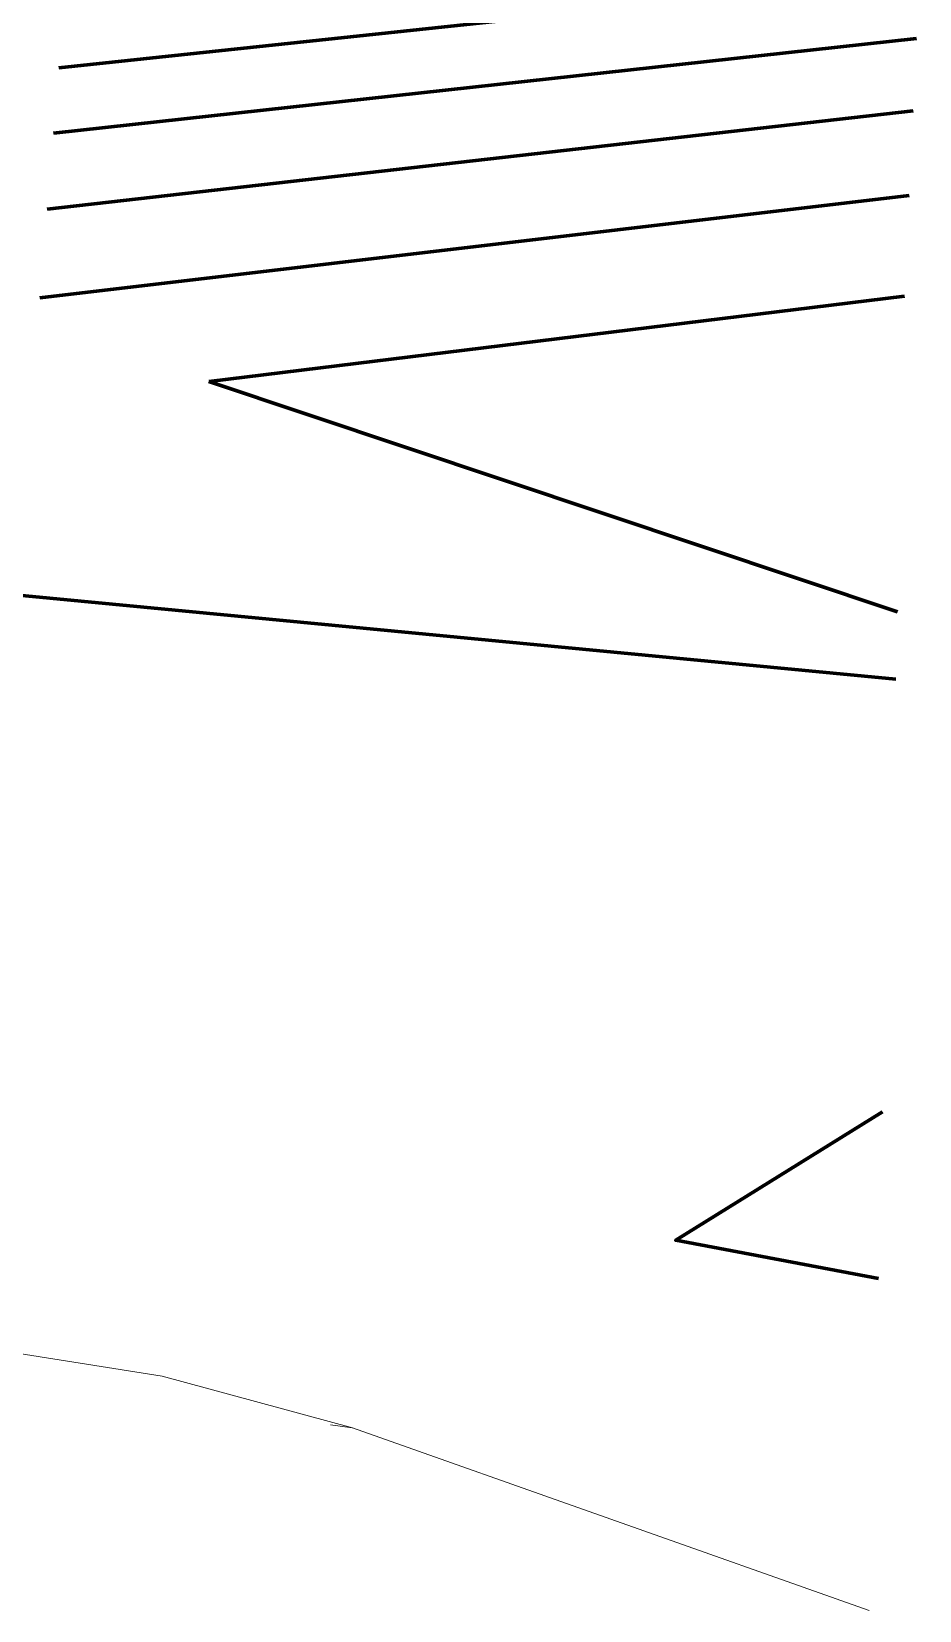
# Model space of a CAD drawing. Header units: inches. Extents: x 5690 to 5695, y -585 to 907.
# Drawn here: x 5691.0872 to 5691.1738, y 906.8385 to 906.9924 of the extents above; entities that cross this region are included whole.
import ezdxf

# ---------------------------------------------------------------- set-up
doc = ezdxf.new("R2010")
doc.units = ezdxf.units.IN
doc.header["$MEASUREMENT"] = 0
doc.layers.add('C-TOPO', color=7, linetype='Continuous', lineweight=9)
doc.layers.add('C-TOPO-MAJR', color=7, linetype='Continuous', lineweight=70)

msp = doc.modelspace()

# ---------------------------------------------------------------- linework, layer by layer
at = {"layer": 'C-TOPO'}
for p, q in [((5691.09997, 906.86135), (5691.06717, 906.86655)), ((5691.09997, 906.86135), (5691.11852, 906.85632)), ((5691.11852, 906.85632), (5691.09997, 906.86135)), ((5691.11849, 906.85633), (5691.11638, 906.85663)), ((5691.11852, 906.85632), (5691.16886, 906.83853)), ((5691.16886, 906.83853), (5691.11852, 906.85632))]:
    msp.add_line(p, q, dxfattribs=at)
at = {"layer": 'C-TOPO-MAJR'}
for p, q in [((5691.0899, 906.98888), (5691.17377, 906.99782)), ((5691.08936, 906.98251), (5691.17349, 906.99174)), ((5691.08874, 906.97512), (5691.17316, 906.9847)), ((5691.08802, 906.96646), (5691.17278, 906.97644)), ((5691.10453, 906.95831), (5691.17232, 906.96663)), ((5691.17163, 906.93585), (5691.10452, 906.95831)), ((5691.08597, 906.9375), (5691.17148, 906.92931))]:
    msp.add_line(p, q, dxfattribs=at)
msp.add_polyline3d([(5691.16979, 906.87089, 0), (5691.15002, 906.87461, 0), (5691.17017, 906.88713, 0)], dxfattribs=at)

doc.saveas('drawing.dxf')
